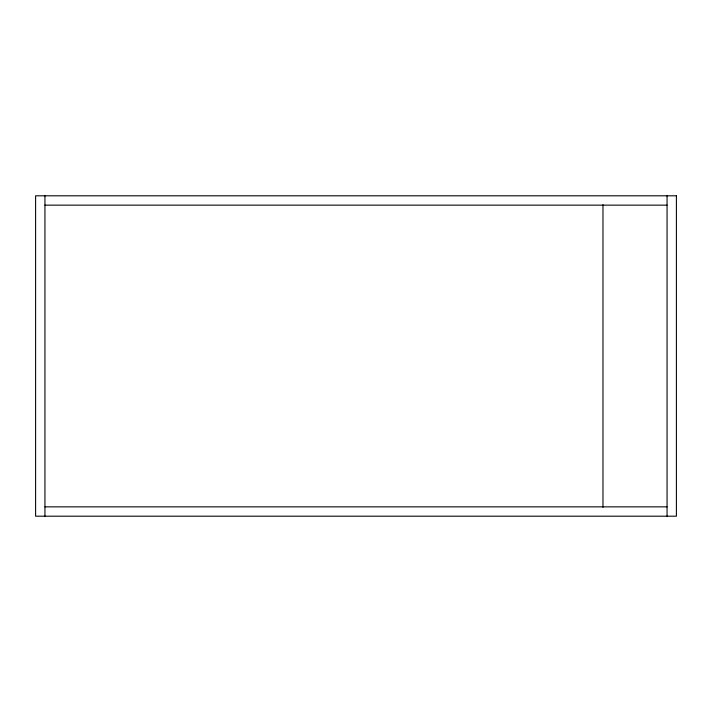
<?xml version="1.0" encoding="UTF-8"?>
<svg xmlns="http://www.w3.org/2000/svg" width="712" height="712" viewBox="0 0 712 712"><rect width="100%" height="100%" fill="white"/><g stroke="black" fill="none" stroke-linecap="round" stroke-linejoin="round"><path stroke-width="1.07" d="M44.945 205.145L667.055 205.145M44.945 506.855L667.055 506.855M667.055 195.8L667.055 516.2M602.975 204.7L602.975 507.3M44.945 195.8L44.945 516.2M676.4 195.8L35.6 195.8L35.6 516.2L676.4 516.2L676.4 195.8"/></g></svg>
